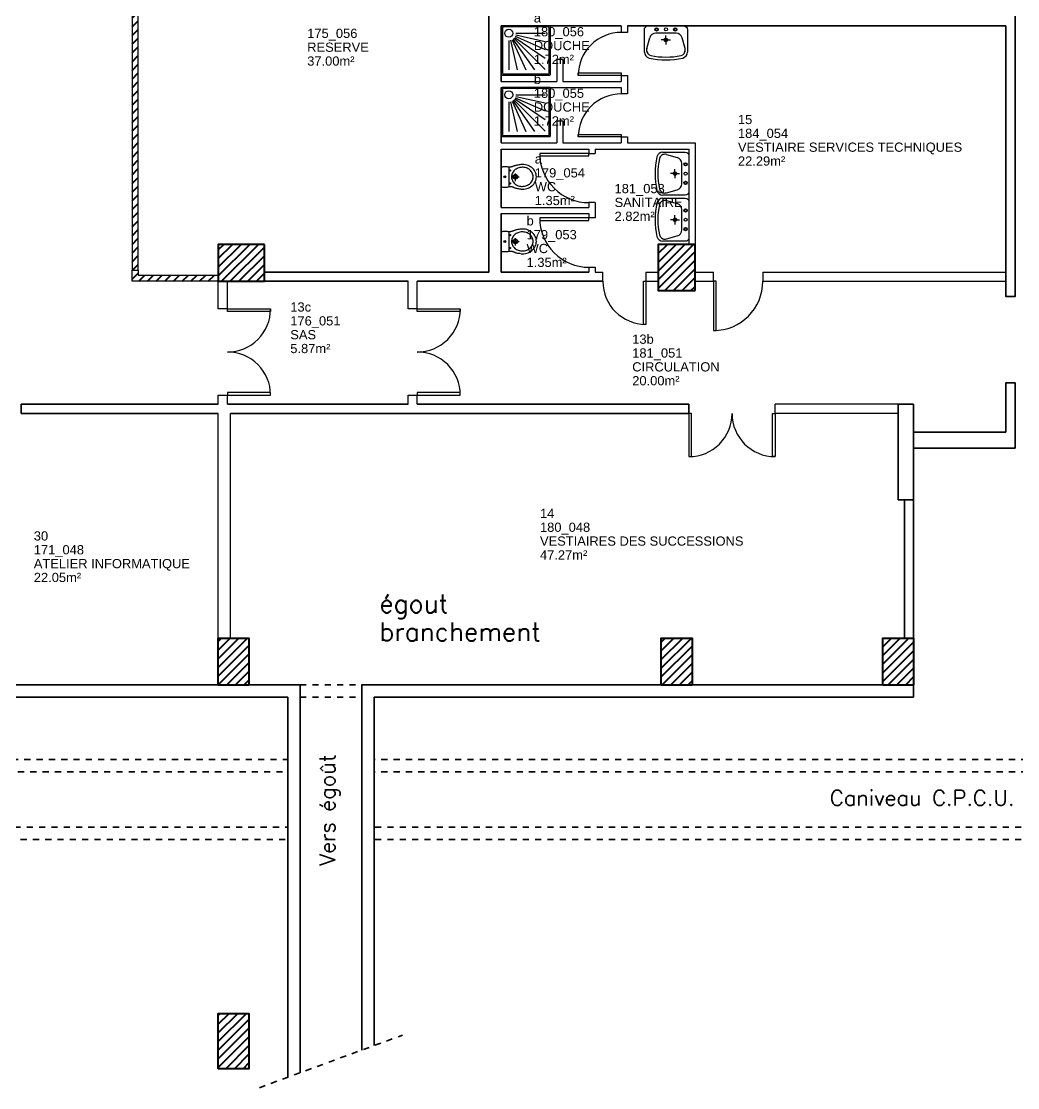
# Model space of a CAD drawing. Header units: metres. Extents: x -8 to 219, y -4 to 118.
# Drawn here: x 170.74 to 186.93, y 39.19 to 56.52 of the extents above; entities that cross this region are included whole.
import ezdxf

# ---------------------------------------------------------------- set-up
doc = ezdxf.new("R2010")
doc.units = ezdxf.units.M
doc.header["$LTSCALE"] = 0.1
doc.header["$MEASUREMENT"] = 0
for name, pattern in [('CACHÉ', [0.25, 0.125, -0.125]), ('CONTINU', [0]), ('DISCONTINU', [0.75, 0.5, -0.25])]:
    doc.linetypes.add(name, pattern=pattern)
doc.layers.get('0').update_dxf_attribs({"linetype": 'CONTINUOUS'})
for name, color, linetype, lineweight in [('003 Murs porteurs', 7, 'CONTINUOUS', 35), ('A_MURS_STRU', 7, 'CONTINU', 40), ('A_PORT', 7, 'CONTINU', 0), ('A_SANI', 5, 'CONTINU', 0)]:
    doc.layers.add(name, color=color, linetype=linetype, lineweight=lineweight)
for name, color, linetype in [('005 Portes', 7, 'CONTINUOUS'), ('00_tx_rep_local', 5, 'CONTINUOUS'), ('011 Sanitaire', 5, 'CONTINUOUS'), ('A_Etiqu_Local', 7, 'CONTINUOUS'), ('A_Etiqu_Local_ancien', 7, 'CONTINUOUS'), ('A_MUR_CLOI', 7, 'CONTINUOUS')]:
    doc.layers.add(name, color=color, linetype=linetype)
doc.styles.add('Attribut', font='arial.ttf')
doc.styles.add('ROMANS', font='ROMANS')
pattern_1 = [(45, (109.59121, 38.09947), (-0.07071068, 0.07071068), [])]

# ---------------------------------------------------------------- blocks, each defined once
blk = doc.blocks.new('BROCASS-G63')
at = {"layer": '005 Portes', "color": 7, "linetype": 'Continuous'}
blk.add_lwpolyline([(64.5, 13.74982), (65.200005, 13.74982), (65.200005, 13.709826), (64.5, 13.709826)], close=True, dxfattribs=at)
at = {"layer": '005 Portes', "color": 3, "linetype": 'Continuous'}
blk.add_arc((64.5, 13.74982), 0.700001, 270.000001, 0.000003, dxfattribs=at)
blk = doc.blocks.new('BROCASS-G64')
at = {"layer": '005 Portes', "color": 7, "linetype": 'Continuous'}
blk.add_lwpolyline([(64.5, 12.349818), (65.200005, 12.349818), (65.200005, 12.389812), (64.5, 12.389812)], close=True, dxfattribs=at)
at = {"layer": '005 Portes', "color": 3, "linetype": 'Continuous'}
blk.add_arc((64.5, 12.349818), 0.700001, 359.999996, 90.000003, dxfattribs=at)
blk = doc.blocks.new('BROCASS-G67')
at = {"layer": '005 Portes', "color": 7, "linetype": 'Continuous'}
blk.add_lwpolyline([(67.583817, 13.74982), (68.283821, 13.74982), (68.283821, 13.709826), (67.583817, 13.709826)], close=True, dxfattribs=at)
at = {"layer": '005 Portes', "color": 3, "linetype": 'Continuous'}
blk.add_arc((67.583817, 13.74982), 0.700001, 270.000001, 0.000003, dxfattribs=at)
blk = doc.blocks.new('BROCASS-G68')
at = {"layer": '005 Portes', "color": 7, "linetype": 'Continuous'}
blk.add_lwpolyline([(67.583817, 12.349818), (68.283821, 12.349818), (68.283821, 12.389812), (67.583817, 12.389812)], close=True, dxfattribs=at)
at = {"layer": '005 Portes', "color": 3, "linetype": 'Continuous'}
blk.add_arc((67.583817, 12.349818), 0.700001, 359.999996, 90.000003, dxfattribs=at)
blk = doc.blocks.new('BROCASS-G70')
at = {"layer": '005 Portes', "color": 7, "linetype": 'Continuous'}
blk.add_lwpolyline([(70.900032, 17.545626), (70.200027, 17.545626), (70.200027, 17.585619), (70.900032, 17.585619)], close=True, dxfattribs=at)
at = {"layer": '005 Portes', "color": 3, "linetype": 'Continuous'}
blk.add_arc((70.900032, 17.545626), 0.700001, 90.000003, 180.000005, dxfattribs=at)
blk = doc.blocks.new('BROCASS-G71')
at = {"layer": '011 Sanitaire', "linetype": 'Continuous'}
for p, q in [((71.791061, 18.232271), (71.459503, 18.232271)), ((71.313614, 17.982174), (71.363213, 18.159245)), ((71.625282, 18.122562), (71.55024, 18.122562)), ((71.625282, 18.122562), (71.625282, 18.197603)), ((71.625282, 18.122562), (71.700325, 18.122562)), ((71.625282, 18.122562), (71.625282, 18.04752)), ((71.936951, 17.982174), (71.887352, 18.159245))]:
    blk.add_line(p, q, dxfattribs=at)
blk.add_lwpolyline([(71.275284, 17.925594), (71.275284, 18.290026, -0.414214), (71.335281, 18.350026), (71.915283, 18.350031, -0.414214), (71.975283, 18.290026), (71.975281, 17.925594)], format="xyb", dxfattribs=at)
for centre, radius in [((71.473808, 18.294901), 0.026749), ((71.473808, 18.294901), 0.018524), ((71.625282, 18.294901), 0.025167), ((71.776756, 18.294901), 0.026749), ((71.776756, 18.294901), 0.018524), ((71.625282, 18.122562), 0.03), ((71.625282, 18.122562), 0.017451)]:
    blk.add_circle(centre, radius, dxfattribs=at)
for centre, radius, start, end in [((71.459503, 18.132275), 0.1, 90.000003, 164.352369), ((71.791061, 18.132275), 0.1, 15.647627, 90.000003), ((71.375282, 17.926144), 0.1, 180.316666, 256.200095), ((71.400276, 17.957905), 0.09, 163.915265, 198.434727), ((71.400284, 17.957905), 0.09, 180.316666, 256.200095), ((71.400482, 17.957279), 0.09, 180.316666, 256.200095), ((71.625282, 19.053782), 1.209385, 258.232841, 281.765985), ((71.625282, 19.053782), 1.209385, 258.234016, 281.76716), ((71.850082, 17.957279), 0.09, 283.799906, 359.683335), ((71.875282, 17.926144), 0.1, 283.799906, 359.683335), ((71.850288, 17.957905), 0.09, 341.565275, 16.084732), ((71.625282, 19.143793), 1.343761, 258.234016, 281.76716)]:
    blk.add_arc(centre, radius, start, end, dxfattribs=at)
blk = doc.blocks.new('BROCASS-G72')
at = {"layer": '005 Portes', "color": 7, "linetype": 'Continuous'}
blk.add_lwpolyline([(73.399986, 12.049819), (73.399986, 11.349814), (73.359993, 11.349814), (73.359993, 12.049819)], close=True, dxfattribs=at)
at = {"layer": '005 Portes', "color": 3, "linetype": 'Continuous'}
blk.add_arc((73.399986, 12.049819), 0.700001, 180.000005, 270.000001, dxfattribs=at)
blk = doc.blocks.new('BROCASS-G73')
at = {"layer": '005 Portes', "color": 7, "linetype": 'Continuous'}
blk.add_lwpolyline([(71.999985, 12.049819), (71.999985, 11.349814), (72.039978, 11.349814), (72.039978, 12.049819)], close=True, dxfattribs=at)
at = {"layer": '005 Portes', "color": 3, "linetype": 'Continuous'}
blk.add_arc((71.999985, 12.049816), 0.699997, 270.000055, 0.000267, dxfattribs=at)
blk = doc.blocks.new('BROCASS-G74')
at = {"layer": '005 Portes', "color": 7, "linetype": 'Continuous'}
blk.add_lwpolyline([(70.900032, 16.545626), (70.200027, 16.545626), (70.200027, 16.585619), (70.900032, 16.585619)], close=True, dxfattribs=at)
at = {"layer": '005 Portes', "color": 3, "linetype": 'Continuous'}
blk.add_arc((70.900032, 16.545626), 0.700001, 90.000003, 180.000005, dxfattribs=at)
blk = doc.blocks.new('BROCASS-G75')
at = {"layer": '005 Portes', "color": 7, "linetype": 'Continuous'}
blk.add_lwpolyline([(70.374794, 16.279034), (69.574791, 16.279034), (69.574791, 16.239033), (70.374794, 16.239033)], close=True, dxfattribs=at)
at = {"layer": '005 Portes', "color": 3, "linetype": 'Continuous'}
blk.add_arc((70.374794, 16.279026), 0.800999, 179.999991, 270.000001, dxfattribs=at)
blk = doc.blocks.new('BROCASS-G76')
at = {"layer": '005 Portes', "color": 7, "linetype": 'Continuous'}
blk.add_lwpolyline([(70.374794, 15.229016), (69.574791, 15.229016), (69.574791, 15.189015), (70.374794, 15.189015)], close=True, dxfattribs=at)
at = {"layer": '005 Portes', "color": 3, "linetype": 'Continuous'}
blk.add_arc((70.374794, 15.229009), 0.800999, 179.999991, 270.000001, dxfattribs=at)
blk = doc.blocks.new('BROCASS-G79')
at = {"layer": '005 Portes', "color": 7, "linetype": 'Continuous'}
blk.add_lwpolyline([(71.300003, 14.199997), (71.300003, 13.499992), (71.26001, 13.499992), (71.26001, 14.199997)], close=True, dxfattribs=at)
at = {"layer": '005 Portes', "color": 3, "linetype": 'Continuous'}
blk.add_arc((71.300003, 14.199997), 0.700001, 180.000005, 270.000001, dxfattribs=at)
blk = doc.blocks.new('BROCASS-G80')
at = {"layer": '005 Portes', "color": 7, "linetype": 'Continuous'}
blk.add_lwpolyline([(72.400009, 14.199997), (72.400009, 13.399994), (72.44001, 13.399994), (72.44001, 14.199997)], close=True, dxfattribs=at)
at = {"layer": '005 Portes', "color": 3, "linetype": 'Continuous'}
blk.add_arc((72.400017, 14.199997), 0.800999, 270.000001, 0, dxfattribs=at)
blk = doc.blocks.new('A_Etiqu_Local')
at = {"style": 'Attribut', "flags": 1}
for tag, p in [('CODE_HOPITAL', (-0.446, 1.632)), ('CODE_SITE', (-0.446, 1.407)), ('CODE_BATIMENT', (-0.446, 1.182)), ('CODE_SECTEUR', (-0.446, 0.957)), ('CODE_ETAGE', (-0.446, 0.732)), ('NOM_NORMALISE', (-0.446, -0.843)), ('SECTEUR_ACTIVITE', (-0.446, -1.068)), ('SOUS_SECTEUR_ACTIVITE', (-0.446, -1.293)), ('VOLUME', (-0.446, -1.518)), ('SERVICE', (-0.446, -1.743)), ('CODE_UG', (-0.446, -1.968)), ('CODE_UA', (-0.446, -2.193)), ('CODE_POLE', (-0.446, -2.418)), ('OCCUPANT_EXTERNE', (-0.446, -2.643)), ('DISPONIBILITE', (-0.446, -2.868)), ('ACCES_HANDICAPES', (-0.446, -3.093)), ('NATURE_SOL', (-0.446, -3.318)), ('RISQUE_LABORATOIRE', (-0.446, -3.543)), ('AMIANTE', (-0.446, -3.768))]:
    blk.add_attdef(tag, p, '', height=0.15, dxfattribs=at)
at = {"layer": 'A_Etiqu_Local', "style": 'Attribut'}
for tag, p in [('CODE_PIECE', (-0.446, 0.282)), ('NOM_USAGE', (-0.446, 0.057)), ('SURFACE', (-0.446, -0.168))]:
    blk.add_attdef(tag, p, '', height=0.15, dxfattribs=at)
at = {"layer": 'A_Etiqu_Local_ancien', "style": 'Attribut'}
blk.add_attdef('CODE_PIECE_ANCIEN', (-0.446, 0.507), '', height=0.15, dxfattribs=at)
blk = doc.blocks.new('BROCASS-G57')
at = {"layer": '011 Sanitaire', "linetype": 'Continuous'}
for p, q in [((69.749077, 19.282494), (69.749077, 18.520004)), ((69.069008, 18.738907), (69.069008, 19.211784)), ((69.095818, 18.734032), (69.20063, 19.211784)), ((69.117752, 18.724281), (69.329819, 19.211784)), ((69.134819, 18.719406), (69.471199, 19.211784)), ((69.149445, 18.704781), (69.65889, 19.211784)), ((69.16407, 18.690155), (69.663765, 19.041161)), ((69.17382, 18.675529), (69.663765, 18.899788)), ((69.181129, 18.651154), (69.663765, 18.758408)), ((69.183571, 18.621902), (69.663765, 18.621902))]:
    blk.add_line(p, q, dxfattribs=at)
for points in [[(69.731155, 19.29953), (68.969559, 19.29953, 0.414214), (68.949559, 19.279526), (68.949562, 18.520027, 0.414214), (68.969559, 18.500027), (69.729103, 18.500031)], [(69.749046, 19.279488, 0.436589), (69.731151, 19.299489), (69.729042, 19.299484)]]:
    blk.add_lwpolyline(points, format="xyb", dxfattribs=at)
blk.add_lwpolyline([(69.729576, 18.539528), (69.729576, 19.260025, 0.414214), (69.709579, 19.280025), (68.986626, 19.280029, 0.414214), (68.966626, 19.260025), (68.966629, 18.539528, 0.414214), (68.986626, 18.519528), (69.709579, 18.519531, 0.414214)], format="xyb", close=True, dxfattribs=at)
blk.add_lwpolyline([(69.749077, 18.520004), (69.749077, 19.282494)], dxfattribs=at)
blk.add_circle((69.069008, 18.621902), 0.064675, dxfattribs=at)
blk.add_arc((69.72908, 18.520027), 0.02, 269.921781, 359.921791, dxfattribs=at)
blk = doc.blocks.new('BROCASS-G81')
at = {"layer": '011 Sanitaire', "linetype": 'Continuous'}
for p, q in [((70.415466, 18.749523), (70.293396, 18.749523)), ((70.347107, 18.700695), (70.347107, 18.813))]:
    blk.add_line(p, q, dxfattribs=at)
blk.add_lwpolyline([(70.548209, 18.84055, 0.092603), (70.538034, 18.935479, 0.097518), (70.495657, 19.015721, 0.107322), (70.426243, 19.071472, 0.116228), (70.346068, 19.090364, 0.11669), (70.265984, 19.071416, 0.108258), (70.197157, 19.015721, 0.098236), (70.155551, 18.935595, 0.092772), (70.146198, 18.840551, 0.094013)], format="xyb", dxfattribs=at)
for points in [[(70.343469, 19.037596, 0.110065), (70.285302, 19.023365, 0.102556), (70.234754, 18.983842, 0.093461), (70.202531, 18.927095, 0.087911), (70.191853, 18.858615, 0.087911), (70.205355, 18.790634, 0.093461), (70.239898, 18.735269, 0.102556), (70.292039, 18.697872, 0.110065), (70.350745, 18.68606, 0.110065), (70.408911, 18.700291, 0.102556), (70.45946, 18.739813, 0.093461), (70.491683, 18.79656, 0.087911), (70.502361, 18.865041, 0.087911), (70.488858, 18.933021, 0.093461), (70.454315, 18.988387, 0.102556), (70.402175, 19.025784, 0.110065)], [(70.518005, 18.614544), (70.518005, 18.550032, -0.414214), (70.488007, 18.520032), (70.21109, 18.520031, -0.414214), (70.18109, 18.550032), (70.181091, 18.614544, -0.414214), (70.21109, 18.644544), (70.488007, 18.644543, -0.414214)]]:
    blk.add_lwpolyline(points, format="xyb", close=True, dxfattribs=at)
for points in [[(70.146912, 18.839855), (70.149838, 18.820492), (70.152745, 18.803306), (70.155613, 18.788132), (70.158422, 18.774803), (70.161153, 18.763154), (70.163787, 18.753019), (70.166303, 18.744232), (70.168682, 18.736626), (70.170906, 18.730036), (70.172953, 18.724295), (70.172953, 18.724295), (70.173906, 18.721691), (70.174815, 18.719236), (70.175685, 18.716906), (70.176521, 18.714679), (70.177327, 18.712533), (70.17811, 18.710445), (70.178872, 18.708392), (70.17962, 18.706353), (70.180358, 18.704303), (70.181091, 18.702221), (70.181091, 18.702221), (70.181823, 18.700089), (70.18255, 18.697911), (70.183267, 18.695694), (70.183969, 18.693448), (70.184652, 18.691179), (70.18531, 18.688898), (70.185939, 18.686612), (70.186534, 18.684329), (70.18709, 18.682058), (70.187602, 18.679807), (70.187602, 18.679807), (70.188484, 18.675384), (70.18919, 18.671044), (70.18974, 18.666758), (70.190154, 18.662496), (70.19045, 18.658229), (70.190649, 18.653925), (70.190769, 18.649557), (70.190831, 18.645092), (70.190854, 18.640503), (70.190857, 18.635757)], [(70.547302, 18.839855), (70.545607, 18.820492), (70.543505, 18.803306), (70.541077, 18.788132), (70.538405, 18.774803), (70.53557, 18.763154), (70.532654, 18.753019), (70.529738, 18.744232), (70.526903, 18.736626), (70.524231, 18.730036), (70.521803, 18.724295), (70.521803, 18.724295), (70.520704, 18.721691), (70.519681, 18.719236), (70.518731, 18.716906), (70.517849, 18.714679), (70.517031, 18.712533), (70.516271, 18.710445), (70.515566, 18.708392), (70.514911, 18.706353), (70.514301, 18.704303), (70.513733, 18.702221), (70.513733, 18.702221), (70.513202, 18.700089), (70.512706, 18.697911), (70.512244, 18.695694), (70.511816, 18.693448), (70.511419, 18.691179), (70.511052, 18.688898), (70.510715, 18.686612), (70.510406, 18.684329), (70.510124, 18.682058), (70.509867, 18.679807), (70.509867, 18.679807), (70.509426, 18.675384), (70.509073, 18.671044), (70.508798, 18.666758), (70.508591, 18.662496), (70.508443, 18.658229), (70.508344, 18.653925), (70.508284, 18.649557), (70.508253, 18.645092), (70.508241, 18.640503), (70.50824, 18.635757)]]:
    blk.add_lwpolyline(points, dxfattribs=at)
for centre, radius in [((70.347107, 18.749523), 0.038283), ((70.347107, 18.749523), 0.027569), ((70.244568, 18.661633), 0.010462), ((70.347107, 18.576183), 0.01664), ((70.347107, 18.576183), 0.016619), ((70.347107, 18.576183), 0.009631), ((70.347107, 18.576183), 0.000007), ((70.454529, 18.661633), 0.010462)]:
    blk.add_circle(centre, radius, dxfattribs=at)

msp = doc.modelspace()

# ---------------------------------------------------------------- hatches: boundary and pattern name
at = {"layer": 'A_MURS_STRU', "linetype": 'Continuous'}
h = msp.add_hatch(dxfattribs=at)
h.set_pattern_fill('ANSI31', color=8, scale=0.8, style=0)
h.set_pattern_definition(pattern_1)
h.paths.add_polyline_path([(173.991, 67.099), (173.991, 67.449), (174.491, 67.449), (174.491, 67.099)])
h.paths.add_polyline_path([(174.691, 59.999), (173.691, 59.999), (173.691, 59.399), (174.691, 59.399)])
h.paths.add_polyline_path([(166.741, 65.849), (166.741, 67.049), (166.941, 67.049), (166.941, 65.849)])
h.paths.add_polyline_path([(166.541, 65.849), (166.541, 67.449), (166.691, 67.449), (166.691, 65.849)])
h.paths.add_polyline_path([(173.991, 65.849), (173.991, 67.049), (174.491, 67.049), (174.491, 65.849)])
h.paths.add_polyline_path([(174.691, 52.899), (173.941, 52.899), (173.941, 52.299), (174.691, 52.299)])
h.paths.add_polyline_path([(166.191, 52.299), (166.941, 52.299), (166.941, 52.899), (166.191, 52.899)])
h.paths.add_polyline_path([(173.941, 39.499), (173.941, 40.399), (174.441, 40.399), (174.441, 39.499)])
h.paths.add_polyline_path([(166.741, 39.499), (166.741, 40.399), (167.241, 40.399), (167.241, 39.499)])
h.paths.add_polyline_path([(152.291, 70.649), (152.291, 71.249), (153.041, 71.249), (153.041, 70.649)])
h.paths.add_polyline_path([(149.691, 56.999), (149.691, 55.999), (150.291, 55.999), (150.291, 56.999)])
h.paths.add_polyline_path([(173.941, 45.739), (174.441, 45.739), (174.441, 46.499), (173.941, 46.499)])
h.paths.add_polyline_path([(166.741, 45.739), (167.241, 45.739), (167.241, 46.499), (166.741, 46.499)])
h.paths.add_polyline_path([(163.141, 45.739), (163.641, 45.739), (163.641, 46.499), (163.141, 46.499)])
h.paths.add_polyline_path([(159.541, 45.739), (160.041, 45.739), (160.041, 46.499), (159.541, 46.499)])
h.paths.add_polyline_path([(159.541, 52.899), (159.541, 52.299), (160.291, 52.299), (160.291, 52.899)])
h.paths.add_polyline_path([(166.741, 71.249), (166.741, 70.649), (165.791, 70.649), (165.791, 71.249)])
h.paths.add_polyline_path([(145.191, 56.599), (145.191, 55.999), (145.991, 55.999), (145.991, 56.599)])
h.paths.add_polyline_path([(145.191, 64.049), (145.191, 63.449), (145.991, 63.449), (145.991, 64.049)])
h.paths.add_polyline_path([(145.191, 71.249), (145.191, 70.649), (145.991, 70.649), (145.991, 71.249)])
h.paths.add_polyline_path([(159.491, 71.249), (159.491, 70.649), (160.491, 70.649), (160.491, 71.249)])
h = msp.add_hatch(dxfattribs=at)
h.set_pattern_fill('ANSI31', color=8, scale=0.8, style=0)
h.set_pattern_definition(pattern_1)
h.paths.add_polyline_path([(181.691, 52.148), (181.691, 52.898), (181.091, 52.898), (181.091, 52.148)])
h.paths.add_polyline_path([(184.841, 66.849), (185.141, 66.849), (185.141, 65.849), (184.841, 65.849)])
h.paths.add_polyline_path([(181.091, 66.849), (181.691, 66.849), (181.691, 65.849), (181.091, 65.849)])
h.paths.add_polyline_path([(184.741, 45.739), (185.241, 45.739), (185.241, 46.499), (184.741, 46.499)])
h.paths.add_polyline_path([(181.141, 45.739), (181.641, 45.739), (181.641, 46.499), (181.141, 46.499)])
h = msp.add_hatch(dxfattribs=at)
h.set_pattern_fill('ANSI31', color=8, scale=0.8, style=0)
h.paths.add_polyline_path([(172.641, 57.836), (172.541, 57.836), (172.541, 52.479), (172.641, 52.479)])
h = msp.add_hatch(dxfattribs=at)
h.set_pattern_fill('ANSI31', color=8, scale=0.8, style=0)
h.paths.add_polyline_path([(173.941, 52.299), (172.541, 52.299), (172.541, 52.479), (172.641, 52.479), (172.641, 52.399), (173.941, 52.399)])

# ---------------------------------------------------------------- linework, layer by layer
at = {"layer": '003 Murs porteurs', "color": 8, "linetype": 'Continuous'}
for p, q in [((178.341, 64.499), (178.341, 52.449)), ((180.491, 56.449), (178.541, 56.449)), ((178.541, 56.449), (178.541, 55.549)), ((186.741, 56.449), (180.592, 56.449)), ((178.541, 55.449), (178.541, 54.549)), ((178.541, 54.449), (178.541, 53.499)), ((178.541, 53.399), (178.541, 52.449)), ((174.691, 52.449), (178.341, 52.449)), ((178.541, 52.449), (179.966, 52.449)), ((174.691, 52.299), (177.025, 52.299)), ((177.175, 52.299), (180.191, 52.299)), ((173.941, 50.299), (170.741, 50.299)), ((170.741, 50.299), (170.741, 50.149)), ((177.025, 50.299), (174.091, 50.299)), ((181.591, 50.299), (177.175, 50.299)), ((181.591, 50.299), (181.591, 50.149)), ((184.991, 48.749), (184.991, 50.299)), ((184.991, 50.299), (185.241, 50.299)), ((185.241, 46.499), (185.241, 50.299)), ((173.941, 50.149), (170.741, 50.149)), ((181.591, 50.149), (174.141, 50.149)), ((186.741, 49.849), (185.241, 49.849)), ((186.891, 49.584), (185.241, 49.584)), ((185.241, 48.749), (184.991, 48.749)), ((185.091, 46.499), (185.091, 48.749)), ((168.941, 45.739), (173.941, 45.739)), ((174.441, 45.739), (175.272, 45.739)), ((175.272, 45.739), (175.272, 39.434)), ((176.273, 45.739), (181.141, 45.739)), ((176.273, 45.739), (176.273, 39.802)), ((181.641, 45.739), (184.741, 45.739)), ((185.241, 45.539), (185.241, 45.739)), ((158.342, 45.539), (175.072, 45.539)), ((175.072, 45.539), (175.072, 39.361)), ((176.473, 45.539), (185.241, 45.539)), ((176.473, 45.539), (176.473, 39.876))]:
    msp.add_line(p, q, dxfattribs=at)
at = {"layer": '003 Murs porteurs', "color": 8, "linetype": 'CACHÉ'}
for p, q in [((175.272, 45.739), (176.273, 45.739)), ((175.272, 45.539), (176.273, 45.539)), ((141.389, 44.524), (175.072, 44.524)), ((209.091, 44.524), (176.473, 44.524)), ((141.287, 44.324), (175.072, 44.324)), ((209.291, 44.324), (176.473, 44.324)), ((140.83, 43.424), (175.072, 43.424)), ((210.191, 43.424), (176.473, 43.424)), ((140.729, 43.224), (175.072, 43.224)), ((210.391, 43.224), (176.473, 43.224))]:
    msp.add_line(p, q, dxfattribs=at)
at = {"layer": '003 Murs porteurs', "color": 8, "linetype": 'DISCONTINU'}
msp.add_line((174.61, 39.191), (176.934, 40.045), dxfattribs=at)
at = {"layer": '003 Murs porteurs', "color": 8, "linetype": 'Continuous'}
for points in [[(186.891, 64.699), (186.891, 52.05), (186.741, 52.05), (186.741, 56.449)], [(186.891, 49.584), (186.891, 50.649), (186.741, 50.649), (186.741, 49.849)]]:
    msp.add_lwpolyline(points, dxfattribs=at)
at = {"layer": 'A_MUR_CLOI', "color": 8, "linetype": 'Continuous'}
for p, q in [((180.491, 56.449), (180.491, 56.345)), ((180.592, 56.345), (180.491, 56.345)), ((180.592, 56.449), (180.592, 56.345)), ((179.441, 55.903), (179.441, 55.549)), ((179.541, 55.903), (179.441, 55.903)), ((179.541, 55.903), (179.541, 55.549)), ((180.491, 55.645), (180.491, 55.549)), ((180.491, 55.645), (180.592, 55.645)), ((180.592, 55.645), (180.592, 55.345)), ((178.541, 55.549), (179.441, 55.549)), ((179.541, 55.549), (180.491, 55.549)), ((178.541, 55.449), (180.491, 55.449)), ((180.491, 55.449), (180.491, 55.345)), ((180.592, 55.345), (180.491, 55.345)), ((179.441, 54.903), (179.441, 54.549)), ((179.541, 54.903), (179.441, 54.903)), ((179.541, 54.903), (179.541, 54.549)), ((180.491, 54.645), (180.592, 54.645)), ((180.491, 54.645), (180.491, 54.549)), ((180.592, 54.645), (180.592, 54.549)), ((178.541, 54.549), (179.441, 54.549)), ((178.541, 54.449), (179.966, 54.449)), ((179.541, 54.549), (180.491, 54.549)), ((179.966, 54.449), (179.966, 54.378)), ((180.067, 54.449), (181.591, 54.449)), ((180.067, 54.449), (180.067, 54.378)), ((180.592, 54.549), (181.691, 54.549)), ((181.591, 54.449), (181.591, 52.898)), ((181.691, 54.549), (181.691, 52.898)), ((179.966, 54.378), (180.067, 54.378)), ((179.966, 53.577), (179.966, 53.499)), ((180.067, 53.577), (179.966, 53.577)), ((180.067, 53.577), (180.067, 53.328)), ((178.541, 53.499), (179.966, 53.499)), ((178.541, 53.399), (179.966, 53.399)), ((179.966, 53.399), (179.966, 53.328)), ((180.067, 53.328), (179.966, 53.328)), ((179.966, 52.527), (179.966, 52.449)), ((179.966, 52.527), (180.067, 52.527)), ((180.067, 52.527), (180.067, 52.449)), ((180.067, 52.449), (180.191, 52.449)), ((180.191, 52.299), (180.191, 52.449)), ((180.891, 52.449), (181.091, 52.449)), ((180.891, 52.449), (180.891, 52.299)), ((181.691, 52.449), (181.991, 52.449)), ((181.991, 52.299), (181.991, 52.449)), ((182.792, 52.449), (186.741, 52.449)), ((182.792, 52.449), (182.792, 52.299)), ((173.941, 51.849), (173.941, 52.299)), ((174.091, 51.849), (174.091, 52.299)), ((177.025, 51.849), (177.025, 52.299)), ((177.175, 51.849), (177.175, 52.299)), ((180.891, 52.299), (181.091, 52.299)), ((181.691, 52.299), (181.991, 52.299)), ((182.792, 52.299), (186.741, 52.299)), ((174.091, 51.849), (173.941, 51.849)), ((177.175, 51.849), (177.025, 51.849)), ((173.941, 50.449), (174.091, 50.449)), ((173.941, 50.299), (173.941, 50.449)), ((174.091, 50.299), (174.091, 50.449)), ((177.025, 50.449), (177.175, 50.449)), ((177.025, 50.299), (177.025, 50.449)), ((177.175, 50.299), (177.175, 50.449)), ((182.991, 50.149), (182.991, 50.299)), ((184.991, 50.299), (182.991, 50.299)), ((173.941, 46.499), (173.941, 50.149)), ((174.141, 46.499), (174.141, 50.149)), ((184.991, 50.149), (182.991, 50.149))]:
    msp.add_line(p, q, dxfattribs=at)
for points in [[(172.641, 57.836), (172.541, 57.836), (172.541, 52.479), (172.641, 52.479)], [(173.941, 52.299), (172.541, 52.299), (172.541, 52.479), (172.641, 52.479), (172.641, 52.399), (173.941, 52.399)]]:
    msp.add_lwpolyline(points, close=True, dxfattribs=at)
at = {"layer": 'A_MURS_STRU', "color": 8, "linetype": 'Continuous'}
for p, q in [((173.941, 45.739), (174.441, 45.739)), ((181.141, 45.739), (181.641, 45.739)), ((184.741, 45.739), (185.241, 45.739))]:
    msp.add_line(p, q, dxfattribs=at)
for points in [[(174.691, 52.899), (173.941, 52.899), (173.941, 52.299), (174.691, 52.299)], [(181.691, 52.148), (181.691, 52.898), (181.091, 52.898), (181.091, 52.148)], [(173.941, 39.499), (173.941, 40.399), (174.441, 40.399), (174.441, 39.499)]]:
    msp.add_lwpolyline(points, close=True, dxfattribs=at)
for points in [[(173.941, 45.739), (173.941, 46.499), (174.441, 46.499), (174.441, 45.739)], [(181.141, 45.739), (181.141, 46.499), (181.641, 46.499), (181.641, 45.739)], [(184.741, 45.739), (184.741, 46.499), (185.241, 46.499), (185.241, 45.739)]]:
    msp.add_lwpolyline(points, dxfattribs=at)

# ---------------------------------------------------------------- block references
at = {"layer": 'A_Etiqu_Local', "color": 8}
ref = msp.add_blockref('A_Etiqu_Local', (179.516, 55.999), dxfattribs=at)
ref.add_attrib('CODE_PIECE', '180_056', (179.07, 56.281), dxfattribs={"height": 0.15, "style": 'Attribut'})
ref.add_attrib('CODE_PIECE_ANCIEN', 'a', (179.07, 56.506), dxfattribs={"layer": 'A_Etiqu_Local_ancien', "height": 0.15, "style": 'Attribut'})
ref.add_attrib('NOM_USAGE', 'DOUCHE', (179.07, 56.056), dxfattribs={"height": 0.15, "style": 'Attribut'})
ref.add_attrib('SURFACE', '1.72m²', (179.07, 55.831), dxfattribs={"height": 0.15, "style": 'Attribut'})
ref = msp.add_blockref('A_Etiqu_Local', (175.833, 55.972), dxfattribs=at)
ref.add_attrib('CODE_PIECE', '175_056', (175.387, 56.254), dxfattribs={"height": 0.15, "style": 'Attribut'})
ref.add_attrib('NOM_USAGE', 'RESERVE', (175.387, 56.029), dxfattribs={"height": 0.15, "style": 'Attribut'})
ref.add_attrib('SURFACE', '37.00m²', (175.387, 55.804), dxfattribs={"height": 0.15, "style": 'Attribut'})
ref = msp.add_blockref('A_Etiqu_Local', (179.516, 54.999), dxfattribs=at)
ref.add_attrib('CODE_PIECE', '180_055', (179.07, 55.281), dxfattribs={"height": 0.15, "style": 'Attribut'})
ref.add_attrib('CODE_PIECE_ANCIEN', 'b', (179.07, 55.506), dxfattribs={"layer": 'A_Etiqu_Local_ancien', "height": 0.15, "style": 'Attribut'})
ref.add_attrib('NOM_USAGE', 'DOUCHE', (179.07, 55.056), dxfattribs={"height": 0.15, "style": 'Attribut'})
ref.add_attrib('SURFACE', '1.72m²', (179.07, 54.831), dxfattribs={"height": 0.15, "style": 'Attribut'})
ref = msp.add_blockref('A_Etiqu_Local', (182.834, 54.347), dxfattribs=at)
ref.add_attrib('CODE_PIECE', '184_054', (182.387, 54.629), dxfattribs={"height": 0.15, "style": 'Attribut'})
ref.add_attrib('CODE_PIECE_ANCIEN', '15', (182.387, 54.854), dxfattribs={"layer": 'A_Etiqu_Local_ancien', "height": 0.15, "style": 'Attribut'})
ref.add_attrib('NOM_USAGE', 'VESTIAIRE SERVICES TECHNIQUES', (182.387, 54.404), dxfattribs={"height": 0.15, "style": 'Attribut'})
ref.add_attrib('SURFACE', '22.29m²', (182.387, 54.179), dxfattribs={"height": 0.15, "style": 'Attribut'})
ref = msp.add_blockref('A_Etiqu_Local', (179.532, 53.705), dxfattribs=at)
ref.add_attrib('CODE_PIECE', '179_054', (179.085, 53.987), dxfattribs={"height": 0.15, "style": 'Attribut'})
ref.add_attrib('CODE_PIECE_ANCIEN', 'a', (179.085, 54.212), dxfattribs={"layer": 'A_Etiqu_Local_ancien', "height": 0.15, "style": 'Attribut'})
ref.add_attrib('NOM_USAGE', 'WC', (179.085, 53.762), dxfattribs={"height": 0.15, "style": 'Attribut'})
ref.add_attrib('SURFACE', '1.35m²', (179.085, 53.537), dxfattribs={"height": 0.15, "style": 'Attribut'})
ref = msp.add_blockref('A_Etiqu_Local', (180.829, 53.449), dxfattribs=at)
ref.add_attrib('CODE_PIECE', '181_053', (180.382, 53.731), dxfattribs={"height": 0.15, "style": 'Attribut'})
ref.add_attrib('NOM_USAGE', 'SANITAIRE', (180.382, 53.506), dxfattribs={"height": 0.15, "style": 'Attribut'})
ref.add_attrib('SURFACE', '2.82m²', (180.382, 53.281), dxfattribs={"height": 0.15, "style": 'Attribut'})
ref = msp.add_blockref('A_Etiqu_Local', (179.398, 52.7), dxfattribs=at)
ref.add_attrib('CODE_PIECE', '179_053', (178.952, 52.982), dxfattribs={"height": 0.15, "style": 'Attribut'})
ref.add_attrib('CODE_PIECE_ANCIEN', 'b', (178.952, 53.207), dxfattribs={"layer": 'A_Etiqu_Local_ancien', "height": 0.15, "style": 'Attribut'})
ref.add_attrib('NOM_USAGE', 'WC', (178.952, 52.757), dxfattribs={"height": 0.15, "style": 'Attribut'})
ref.add_attrib('SURFACE', '1.35m²', (178.952, 52.532), dxfattribs={"height": 0.15, "style": 'Attribut'})
ref = msp.add_blockref('A_Etiqu_Local', (175.558, 51.299), dxfattribs=at)
ref.add_attrib('CODE_PIECE', '176_051', (175.112, 51.581), dxfattribs={"height": 0.15, "style": 'Attribut'})
ref.add_attrib('CODE_PIECE_ANCIEN', '13c', (175.112, 51.806), dxfattribs={"layer": 'A_Etiqu_Local_ancien', "height": 0.15, "style": 'Attribut'})
ref.add_attrib('NOM_USAGE', 'SAS', (175.112, 51.356), dxfattribs={"height": 0.15, "style": 'Attribut'})
ref.add_attrib('SURFACE', '5.87m²', (175.112, 51.131), dxfattribs={"height": 0.15, "style": 'Attribut'})
ref = msp.add_blockref('A_Etiqu_Local', (181.116, 50.776), dxfattribs=at)
ref.add_attrib('CODE_PIECE', '181_051', (180.669, 51.058), dxfattribs={"height": 0.15, "style": 'Attribut'})
ref.add_attrib('CODE_PIECE_ANCIEN', '13b', (180.669, 51.283), dxfattribs={"layer": 'A_Etiqu_Local_ancien', "height": 0.15, "style": 'Attribut'})
ref.add_attrib('NOM_USAGE', 'CIRCULATION', (180.669, 50.833), dxfattribs={"height": 0.15, "style": 'Attribut'})
ref.add_attrib('SURFACE', '20.00m²', (180.669, 50.608), dxfattribs={"height": 0.15, "style": 'Attribut'})
ref = msp.add_blockref('A_Etiqu_Local', (179.616, 47.944), dxfattribs=at)
ref.add_attrib('CODE_PIECE', '180_048', (179.17, 48.226), dxfattribs={"height": 0.15, "style": 'Attribut'})
ref.add_attrib('CODE_PIECE_ANCIEN', '14', (179.17, 48.451), dxfattribs={"layer": 'A_Etiqu_Local_ancien', "height": 0.15, "style": 'Attribut'})
ref.add_attrib('NOM_USAGE', 'VESTIAIRES DES SUCCESSIONS', (179.17, 48.001), dxfattribs={"height": 0.15, "style": 'Attribut'})
ref.add_attrib('SURFACE', '47.27m²', (179.17, 47.776), dxfattribs={"height": 0.15, "style": 'Attribut'})
ref = msp.add_blockref('A_Etiqu_Local', (171.39, 47.578), dxfattribs=at)
ref.add_attrib('CODE_PIECE', '171_048', (170.944, 47.86), dxfattribs={"height": 0.15, "style": 'Attribut'})
ref.add_attrib('CODE_PIECE_ANCIEN', '30', (170.944, 48.085), dxfattribs={"layer": 'A_Etiqu_Local_ancien', "height": 0.15, "style": 'Attribut'})
ref.add_attrib('NOM_USAGE', 'ATELIER INFORMATIQUE', (170.944, 47.635), dxfattribs={"height": 0.15, "style": 'Attribut'})
ref.add_attrib('SURFACE', '22.05m²', (170.944, 47.41), dxfattribs={"height": 0.15, "style": 'Attribut'})
at = {"layer": 'A_PORT', "color": 8, "linetype": 'Continuous'}
for name in ['BROCASS-G70', 'BROCASS-G74', 'BROCASS-G75', 'BROCASS-G76', 'BROCASS-G79', 'BROCASS-G80', 'BROCASS-G63', 'BROCASS-G67', 'BROCASS-G64', 'BROCASS-G68', 'BROCASS-G73', 'BROCASS-G72']:
    msp.add_blockref(name, (109.591, 38.099), dxfattribs=at)
at = {"layer": 'A_SANI', "color": 8, "rotation": 270}
for name, p in [('BROCASS-G57', (160.041, 125.399)), ('BROCASS-G57', (160.041, 124.399)), ('BROCASS-G71', (163.241, 125.674)), ('BROCASS-G81', (160.021, 124.344)), ('BROCASS-G71', (163.241, 124.924)), ('BROCASS-G81', (160.021, 123.294))]:
    msp.add_blockref(name, p, dxfattribs=at)
at = {"layer": 'A_SANI', "color": 8}
msp.add_blockref('BROCASS-G71', (109.591, 38.099), dxfattribs=at)

# ---------------------------------------------------------------- texts
at = {"layer": '00_tx_rep_local', "color": 8, "linetype": 'Continuous', "style": 'ROMANS'}
for s, p in [('égout', (176.559, 46.91)), ('branchement', (176.559, 46.452))]:
    msp.add_text(s, height=0.3, dxfattribs=at).set_placement(p)
for s, rotation, p in [('Vers égoût', 90, (175.839, 42.799)), ('Caniveau C.P.C.U.', 0, (183.882, 43.776))]:
    msp.add_text(s, height=0.25, rotation=rotation, dxfattribs=at).set_placement(p)

doc.saveas('drawing.dxf')
